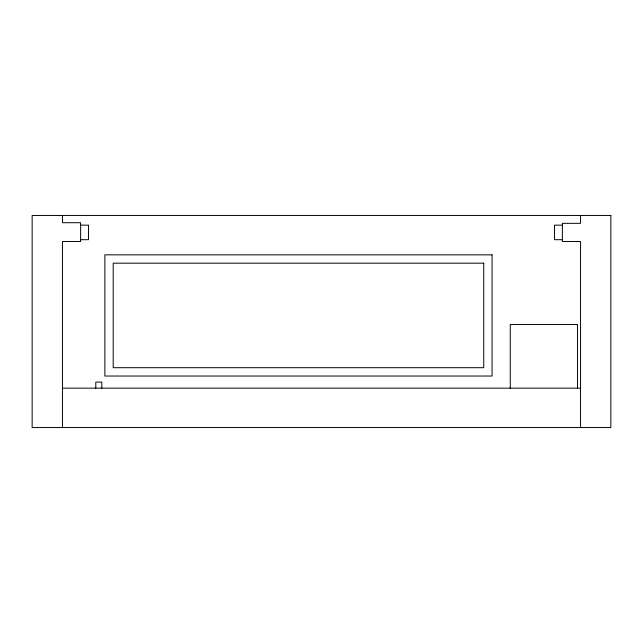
<?xml version="1.0" encoding="UTF-8"?>
<svg xmlns="http://www.w3.org/2000/svg" width="643" height="643" viewBox="0 0 643 643"><rect width="100%" height="100%" fill="white"/><g stroke="black" fill="none" stroke-linecap="round" stroke-linejoin="round"><path stroke-width="0.96" d="M80.624 225.154L88.509 225.154L88.509 239.694L80.624 239.694M562.376 225.154L554.491 225.154L554.491 239.694L562.376 239.694M62.451 388.155L580.549 388.155M580.549 215.453L580.549 223.33L562.376 223.33L562.376 241.511L580.549 241.511L580.549 427.547M577.518 388.541L577.518 324.53L510.261 324.53L510.261 388.541M101.819 388.155L101.819 382.095L95.799 382.095L95.799 388.155M62.451 215.453L62.451 222.719L80.624 222.719L80.624 241.511L62.451 241.511L62.451 427.547M610.85 215.453L32.15 215.453L32.15 427.547L610.85 427.547L610.85 215.453M492.08 254.845L104.865 254.845L104.865 376.034L492.08 376.034L492.08 254.845M483.737 263.18L113.208 263.18L113.208 367.7L483.737 367.7L483.737 263.18"/></g></svg>
